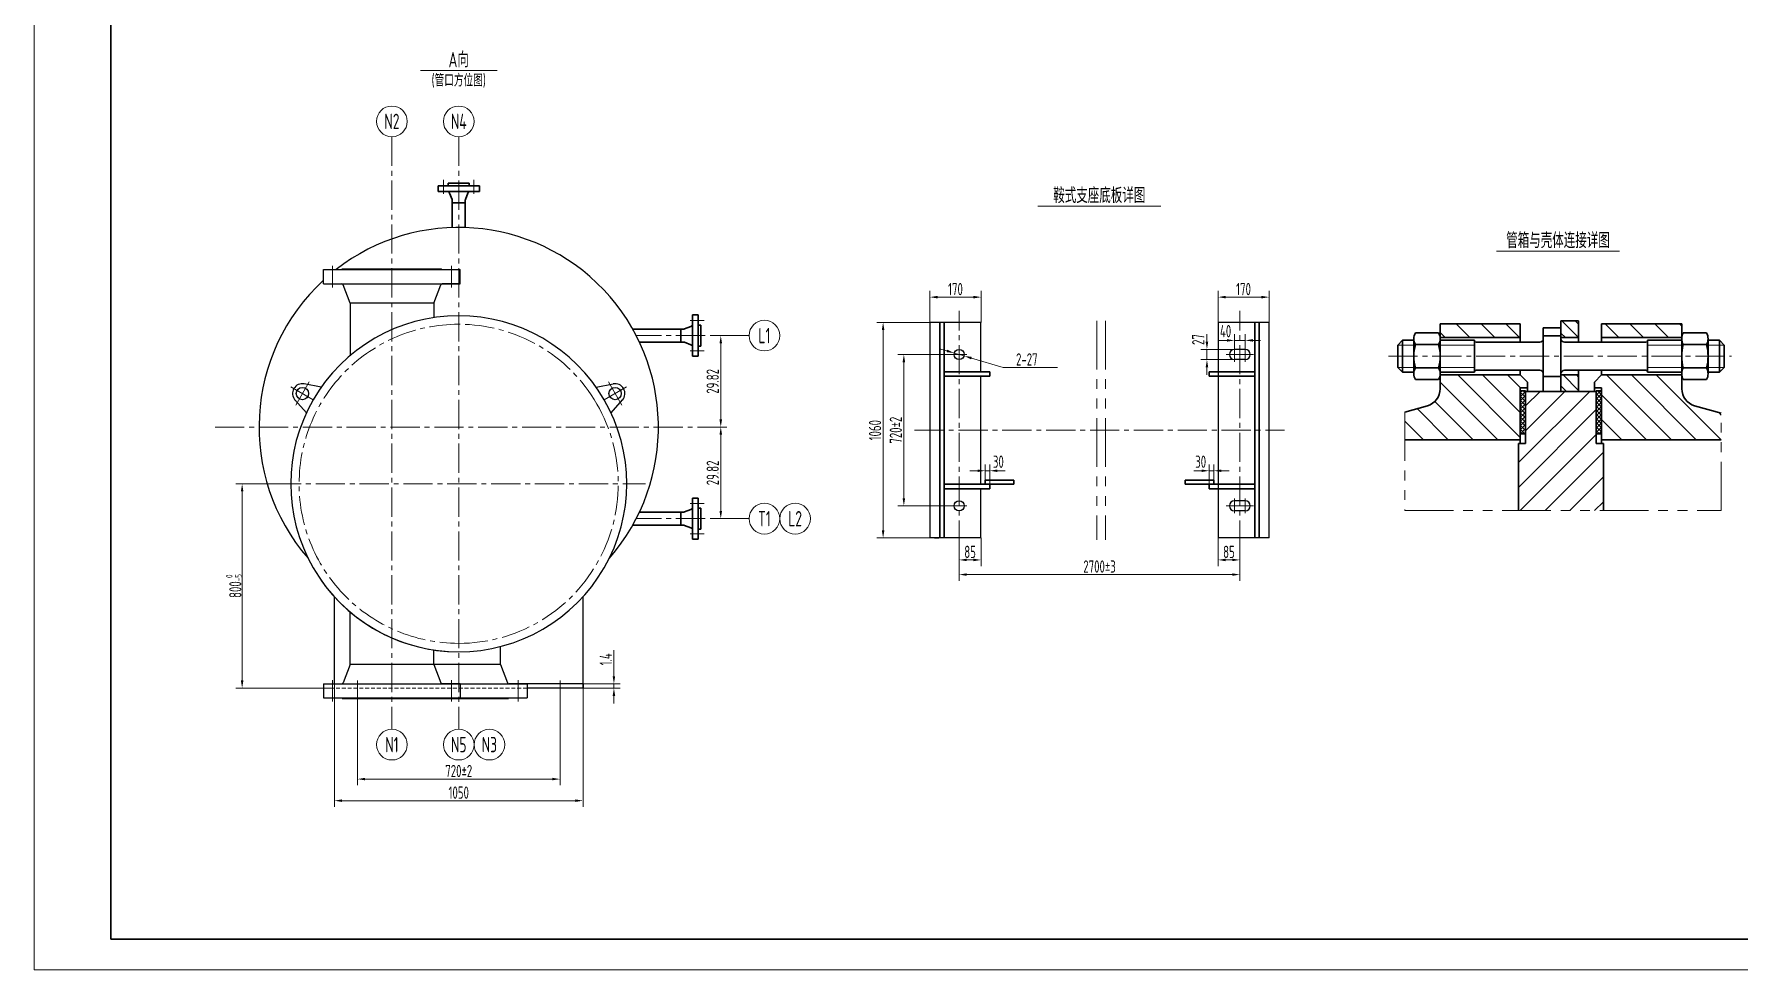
# Model space of a CAD drawing. Header units: millimetres. Extents: x 5765 to 6606, y -201 to 393.
# Drawn here: x 5765 to 6320, y -201 to 104 of the extents above; entities that cross this region are included whole.
import ezdxf
from ezdxf.enums import TextEntityAlignment as Align

# ---------------------------------------------------------------- set-up
doc = ezdxf.new("R2010")
doc.units = ezdxf.units.MM
for name, pattern in [('CENTER2', [28.575, 19.05, -3.175, 3.175, -3.175]), ('DASHED2', [9.525, 6.35, -3.175]), ('PHANTOM2', [31.75, 15.875, -3.175, 3.175, -3.175, 3.175, -3.175])]:
    doc.linetypes.add(name, pattern=pattern)
for name, color, linetype, lineweight in [('1粗实线', 7, 'Continuous', 35), ('2细实线', 3, 'Continuous', 13), ('3中心线', 1, 'CENTER2', 13), ('4虚线', 4, 'DASHED2', 13), ('5双点划线', 2, 'PHANTOM2', 13), ('6剖面线', 6, 'Continuous', 13), ('7文本', 2, 'Continuous', 13), ('8标注', 3, 'Continuous', 13), ('9图表', 4, 'Continuous', 13)]:
    doc.layers.add(name, color=color, linetype=linetype, lineweight=lineweight)
doc.styles.add('lanpec', font='bpec_e.shx', dxfattribs={"width": 0.75, "bigfont": 'hztxt.shx'})
doc.styles.add('lanpec-dim', font='bpec_e.shx', dxfattribs={"width": 0.75})
doc.dimstyles.new('lanpec', dxfattribs={"dimtxt": 4, "dimasz": 2.5, "dimexe": 2, "dimexo": 0, "dimtad": 1, "dimdsep": 46, "dimtxsty": 'lanpec-dim', "dimcen": 2.5, "dimclrd": 256, "dimclre": 256, "dimclrt": 256, "dimazin": 0, "dimtfac": 1, "dimtmove": 0, "dimatfit": 3, "dimfxl": 1, "dimlwd": -1, "dimlwe": -1, "dimarcsym": 0})
doc.dimstyles.new('lanpec$0', dxfattribs={"dimscale": 10, "dimtxt": 4, "dimasz": 2.5, "dimexe": 2, "dimexo": 0, "dimtad": 1, "dimdec": 1, "dimdsep": 46, "dimtxsty": 'lanpec-dim', "dimcen": 0.09, "dimclrd": 256, "dimclre": 256, "dimclrt": 256, "dimadec": 1, "dimazin": 0, "dimtfac": 0.707, "dimtdec": 1, "dimtmove": 0, "dimatfit": 3, "dimfxl": 1, "dimarcsym": 0})
doc.dimstyles.new('lanpec$3', dxfattribs={"dimtxt": 4, "dimasz": 2.5, "dimexe": 2, "dimexo": 0, "dimtad": 1, "dimtih": 1, "dimtoh": 1, "dimdsep": 46, "dimtxsty": 'lanpec-dim', "dimcen": 2.5, "dimclrd": 256, "dimclre": 256, "dimclrt": 256, "dimazin": 0, "dimtfac": 1, "dimtmove": 0, "dimatfit": 3, "dimfxl": 1, "dimlwd": -1, "dimlwe": -1, "dimarcsym": 0})
pattern_1 = [(135, (5538.121, 1427.6414), (-4.041115, -4.041115), [])]
pattern_2 = [(45, (5538.121, 1427.6414), (-0.6735192, 0.6735192), []), (135, (5538.121, 1427.6414), (-0.6735192, -0.6735192), [])]

# ---------------------------------------------------------------- blocks, each defined once
blk = doc.blocks.new('A1')
at = {"layer": '1粗实线'}
blk.add_lwpolyline([(-816, 10), (-10, 10), (-10, 584), (-816, 584)], close=True, dxfattribs=at)
at = {"layer": '9图表'}
blk.add_lwpolyline([(-841, 0), (0, 0), (0, 594), (-841, 594)], close=True, dxfattribs=at)
blk = doc.blocks.new('*D25')
at = {"layer": '8标注', "transparency": 16777216}
for p, q in [((6056.91, 10.43), (6056.91, 20.67)), ((6059.41, 18.67), (6071.05, 18.67)), ((6073.55, 10.43), (6073.55, 20.67))]:
    blk.add_line(p, q, dxfattribs=at)
for points in [[(6059.41, 19.09), (6059.41, 18.25), (6056.91, 18.67)], [(6071.05, 19.09), (6071.05, 18.25), (6073.55, 18.67)]]:
    blk.add_solid(points, dxfattribs=at)
at = {"layer": 'Defpoints', "color": 0, "transparency": 16777216}
for p in [(6073.55, 18.67), (6056.91, 10.43), (6073.55, 10.43)]:
    blk.add_point(p, dxfattribs=at)
at = {"layer": '8标注', "transparency": 16777216, "insert": (6065.23, 21.29), "char_height": 4, "attachment_point": 5, "style": 'lanpec-dim'}
blk.add_mtext('170', dxfattribs=at)
blk = doc.blocks.new('*D34')
at = {"layer": '8标注', "transparency": 16777216}
for p, q in [((6150.78, 10.43), (6150.78, 20.67)), ((6153.28, 18.67), (6164.91, 18.67)), ((6167.41, 10.43), (6167.41, 20.67))]:
    blk.add_line(p, q, dxfattribs=at)
for points in [[(6153.28, 19.09), (6153.28, 18.25), (6150.78, 18.67)], [(6164.91, 19.09), (6164.91, 18.25), (6167.41, 18.67)]]:
    blk.add_solid(points, dxfattribs=at)
at = {"layer": 'Defpoints', "color": 0, "transparency": 16777216}
for p in [(6167.41, 18.67), (6150.78, 10.43), (6167.41, 10.43)]:
    blk.add_point(p, dxfattribs=at)
at = {"layer": '8标注', "transparency": 16777216, "insert": (6159.09, 21.29), "char_height": 4, "attachment_point": 5, "style": 'lanpec-dim'}
blk.add_mtext('170', dxfattribs=at)
blk = doc.blocks.new('*D26')
at = {"layer": '8标注', "transparency": 16777216}
for p, q in [((6066.43, -63.62), (6066.43, -73.74)), ((6157.89, -63.62), (6157.89, -73.74)), ((6068.93, -71.74), (6155.39, -71.74))]:
    blk.add_line(p, q, dxfattribs=at)
for points in [[(6068.93, -71.32), (6068.93, -72.15), (6066.43, -71.74)], [(6155.39, -71.32), (6155.39, -72.15), (6157.89, -71.74)]]:
    blk.add_solid(points, dxfattribs=at)
at = {"layer": 'Defpoints', "color": 0, "transparency": 16777216}
for p in [(6066.43, -63.62), (6157.89, -63.62), (6157.89, -71.74)]:
    blk.add_point(p, dxfattribs=at)
at = {"layer": '8标注', "transparency": 16777216, "insert": (6112.16, -69.11), "char_height": 4, "width": 3.1429, "attachment_point": 5, "style": 'lanpec-dim'}
blk.add_mtext('2700%%P3', dxfattribs=at)
blk = doc.blocks.new('*D27')
at = {"layer": '8标注', "transparency": 16777216}
for p, q in [((6147.16, 4.14), (6147.16, 6.64)), ((6156.16, 1.64), (6145.16, 1.64)), ((6147.16, 1.64), (6147.16, -1.69)), ((6156.16, -1.69), (6145.16, -1.69)), ((6147.16, -4.19), (6147.16, -6.69))]:
    blk.add_line(p, q, dxfattribs=at)
for points in [[(6146.74, 4.14), (6147.58, 4.14), (6147.16, 1.64)], [(6146.74, -4.19), (6147.58, -4.19), (6147.16, -1.69)]]:
    blk.add_solid(points, dxfattribs=at)
at = {"layer": 'Defpoints', "color": 0, "transparency": 16777216}
for p in [(6156.16, 1.64), (6147.16, -1.69), (6156.16, -1.69)]:
    blk.add_point(p, dxfattribs=at)
at = {"layer": '8标注', "transparency": 16777216, "insert": (6144.33, 4.86), "char_height": 4, "attachment_point": 5, "rotation": 90, "style": 'lanpec-dim'}
blk.add_mtext('27', dxfattribs=at)
blk = doc.blocks.new('*D28')
at = {"layer": '8标注', "transparency": 16777216}
for p, q in [((6156.16, 1.64), (6156.16, 6.57)), ((6159.63, 1.64), (6159.63, 6.57)), ((6153.66, 4.57), (6151.16, 4.57)), ((6159.63, 4.57), (6156.16, 4.57)), ((6162.13, 4.57), (6164.63, 4.57))]:
    blk.add_line(p, q, dxfattribs=at)
for points in [[(6153.66, 4.99), (6153.66, 4.16), (6156.16, 4.57)], [(6162.13, 4.99), (6162.13, 4.16), (6159.63, 4.57)]]:
    blk.add_solid(points, dxfattribs=at)
at = {"layer": 'Defpoints', "color": 0, "transparency": 16777216}
for p in [(6156.16, 4.57), (6156.16, 1.64), (6159.63, 1.64)]:
    blk.add_point(p, dxfattribs=at)
at = {"layer": '8标注', "transparency": 16777216, "insert": (6153.24, 7.58), "char_height": 4, "attachment_point": 5, "style": 'lanpec-dim'}
blk.add_mtext('40', dxfattribs=at)
blk = doc.blocks.new('*D29')
at = {"layer": '8标注', "transparency": 16777216}
for p, q in [((6063.94, -0.03), (6046.41, -0.03)), ((6048.41, -2.53), (6048.41, -46.85)), ((6063.94, -49.35), (6046.41, -49.35))]:
    blk.add_line(p, q, dxfattribs=at)
for points in [[(6047.99, -2.53), (6048.83, -2.53), (6048.41, -0.03)], [(6047.99, -46.85), (6048.83, -46.85), (6048.41, -49.35)]]:
    blk.add_solid(points, dxfattribs=at)
at = {"layer": 'Defpoints', "color": 0, "transparency": 16777216}
for p in [(6063.94, -0.03), (6048.41, -49.35), (6063.94, -49.35)]:
    blk.add_point(p, dxfattribs=at)
at = {"layer": '8标注', "transparency": 16777216, "insert": (6045.79, -24.69), "char_height": 4, "width": 3.1429, "attachment_point": 5, "rotation": 90, "style": 'lanpec-dim'}
blk.add_mtext('720±2', dxfattribs=at)
blk = doc.blocks.new('*D30')
at = {"layer": '8标注', "transparency": 16777216}
for p, q in [((6056.91, 10.43), (6039.65, 10.43)), ((6041.65, -57.3), (6041.65, 7.93)), ((6056.91, -59.8), (6039.65, -59.8))]:
    blk.add_line(p, q, dxfattribs=at)
for points in [[(6041.24, 7.93), (6042.07, 7.93), (6041.65, 10.43)], [(6041.24, -57.3), (6042.07, -57.3), (6041.65, -59.8)]]:
    blk.add_solid(points, dxfattribs=at)
at = {"layer": 'Defpoints', "color": 0, "transparency": 16777216}
for p in [(6041.65, 10.43), (6056.91, 10.43), (6056.91, -59.8)]:
    blk.add_point(p, dxfattribs=at)
at = {"layer": '8标注', "transparency": 16777216, "insert": (6039.03, -24.69), "char_height": 4, "attachment_point": 5, "rotation": 90, "style": 'lanpec-dim'}
blk.add_mtext('1060', dxfattribs=at)
blk = doc.blocks.new('*D31')
at = {"layer": '8标注', "transparency": 16777216}
for p, q in [((6066.43, -59.8), (6066.43, -68.96)), ((6073.55, -59.8), (6073.55, -68.96)), ((6068.93, -66.96), (6071.05, -66.96))]:
    blk.add_line(p, q, dxfattribs=at)
for points in [[(6068.93, -66.55), (6068.93, -67.38), (6066.43, -66.96)], [(6071.05, -66.55), (6071.05, -67.38), (6073.55, -66.96)]]:
    blk.add_solid(points, dxfattribs=at)
at = {"layer": 'Defpoints', "color": 0, "transparency": 16777216}
for p in [(6066.43, -59.8), (6073.55, -59.8), (6073.55, -66.96)]:
    blk.add_point(p, dxfattribs=at)
at = {"layer": '8标注', "transparency": 16777216, "insert": (6069.99, -64.34), "char_height": 4, "attachment_point": 5, "style": 'lanpec-dim'}
blk.add_mtext('85', dxfattribs=at)
blk = doc.blocks.new('*D32')
at = {"layer": '8标注', "transparency": 16777216}
for p, q in [((6150.78, -59.8), (6150.78, -68.96)), ((6157.89, -59.8), (6157.89, -68.96)), ((6155.39, -66.96), (6153.28, -66.96))]:
    blk.add_line(p, q, dxfattribs=at)
for points in [[(6153.28, -66.55), (6153.28, -67.38), (6150.78, -66.96)], [(6155.39, -66.55), (6155.39, -67.38), (6157.89, -66.96)]]:
    blk.add_solid(points, dxfattribs=at)
at = {"layer": 'Defpoints', "color": 0, "transparency": 16777216}
for p in [(6150.78, -59.8), (6157.89, -59.8), (6150.78, -66.96)]:
    blk.add_point(p, dxfattribs=at)
at = {"layer": '8标注', "transparency": 16777216, "insert": (6154.33, -64.34), "char_height": 4, "attachment_point": 5, "style": 'lanpec-dim'}
blk.add_mtext('85', dxfattribs=at)
blk = doc.blocks.new('*D35')
at = {"layer": '8标注', "transparency": 16777216}
for p, q in [((6062.44, 1.15), (6060.04, 1.86)), ((6064.83, 0.44), (6068.03, -0.5)), ((6080.78, -4.25), (6070.42, -1.2)), ((6092.92, -4.25), (6080.78, -4.25))]:
    blk.add_line(p, q, dxfattribs=at)
for points in [[(6062.55, 1.55), (6062.32, 0.75), (6064.83, 0.44)], [(6070.54, -0.8), (6070.31, -1.6), (6068.03, -0.5)]]:
    blk.add_solid(points, dxfattribs=at)
at = {"layer": 'Defpoints', "color": 0, "transparency": 16777216}
for p in [(6064.83, 0.44), (6068.03, -0.5)]:
    blk.add_point(p, dxfattribs=at)
at = {"layer": '8标注', "transparency": 16777216, "insert": (6088.48, -1.63), "char_height": 4, "attachment_point": 5, "style": 'lanpec-dim'}
blk.add_mtext('2-27', dxfattribs=at)
blk = doc.blocks.new('*D36')
at = {"layer": '8标注', "transparency": 16777216}
for p, q in [((6072.42, -37.91), (6069.92, -37.91)), ((6074.92, -41), (6074.92, -35.91)), ((6074.92, -37.91), (6076.41, -37.91)), ((6076.41, -42.27), (6076.41, -35.91)), ((6078.91, -37.91), (6081.41, -37.91))]:
    blk.add_line(p, q, dxfattribs=at)
for points in [[(6072.42, -37.49), (6072.42, -38.32), (6074.92, -37.91)], [(6078.91, -37.49), (6078.91, -38.32), (6076.41, -37.91)]]:
    blk.add_solid(points, dxfattribs=at)
at = {"layer": 'Defpoints', "color": 0, "transparency": 16777216}
for p in [(6076.41, -37.91), (6074.92, -41), (6076.41, -42.27)]:
    blk.add_point(p, dxfattribs=at)
at = {"layer": '8标注', "transparency": 16777216, "insert": (6079.2, -34.96), "char_height": 4, "attachment_point": 5, "style": 'lanpec-dim'}
blk.add_mtext('30', dxfattribs=at)
blk = doc.blocks.new('*D33')
at = {"layer": '8标注', "transparency": 16777216}
for p, q in [((6145.41, -37.91), (6142.91, -37.91)), ((6147.91, -42.27), (6147.91, -35.91)), ((6149.4, -37.91), (6147.91, -37.91)), ((6149.4, -41), (6149.4, -35.91)), ((6151.9, -37.91), (6154.4, -37.91))]:
    blk.add_line(p, q, dxfattribs=at)
for points in [[(6145.41, -37.49), (6145.41, -38.32), (6147.91, -37.91)], [(6151.9, -37.49), (6151.9, -38.32), (6149.4, -37.91)]]:
    blk.add_solid(points, dxfattribs=at)
at = {"layer": 'Defpoints', "color": 0, "transparency": 16777216}
for p in [(6147.91, -37.91), (6147.91, -42.27), (6149.4, -41)]:
    blk.add_point(p, dxfattribs=at)
at = {"layer": '8标注', "transparency": 16777216, "insert": (6145.12, -34.96), "char_height": 4, "attachment_point": 5, "style": 'lanpec-dim'}
blk.add_mtext('30', dxfattribs=at)
blk = doc.blocks.new('*U38')
at = {"layer": '2细实线'}
blk.add_line((-20, 0), (20, 0), dxfattribs=at)
at = {"layer": '7文本', "style": 'lanpec', "width": 0.75}
for tag, height, p in [('节点图名称', 5, (0, 3.5)), ('比例', 4, (0, -3.25))]:
    blk.add_attdef(tag, text='', height=height, dxfattribs=at).set_placement(p, align=Align.MIDDLE_CENTER)
blk = doc.blocks.new('*D67')
at = {"layer": '8标注', "transparency": 16777216}
for p, q in [((5870.38, -110.96), (5870.38, -140.38)), ((5936.38, -110.89), (5936.38, -140.38)), ((5872.88, -138.38), (5933.88, -138.38))]:
    blk.add_line(p, q, dxfattribs=at)
for points in [[(5872.88, -137.96), (5872.88, -138.79), (5870.38, -138.38)], [(5933.88, -137.96), (5933.88, -138.79), (5936.38, -138.38)]]:
    blk.add_solid(points, dxfattribs=at)
at = {"layer": 'Defpoints', "color": 0, "transparency": 16777216}
for p in [(5870.38, -110.96), (5936.38, -110.89), (5936.38, -138.38)]:
    blk.add_point(p, dxfattribs=at)
at = {"layer": '8标注', "transparency": 16777216, "insert": (5903.38, -135.75), "char_height": 4, "attachment_point": 5, "style": 'lanpec-dim'}
blk.add_mtext('720±2', dxfattribs=at)
blk = doc.blocks.new('*D68')
at = {"layer": '8标注', "transparency": 16777216}
for p, q in [((5862.88, -108.75), (5862.88, -147.41)), ((5943.88, -108.75), (5943.88, -147.41)), ((5865.38, -145.41), (5941.38, -145.41))]:
    blk.add_line(p, q, dxfattribs=at)
for points in [[(5865.38, -144.99), (5865.38, -145.83), (5862.88, -145.41)], [(5941.38, -144.99), (5941.38, -145.83), (5943.88, -145.41)]]:
    blk.add_solid(points, dxfattribs=at)
at = {"layer": 'Defpoints', "color": 0, "transparency": 16777216}
for p in [(5862.88, -108.75), (5943.88, -108.75), (5943.88, -145.41)]:
    blk.add_point(p, dxfattribs=at)
at = {"layer": '8标注', "transparency": 16777216, "insert": (5903.38, -142.79), "char_height": 4, "attachment_point": 5, "style": 'lanpec-dim'}
blk.add_mtext('1050', dxfattribs=at)
blk = doc.blocks.new('*D69')
at = {"layer": '8标注', "transparency": 16777216}
for p, q in [((5843.28, -42.15), (5830.81, -42.15)), ((5832.81, -44.65), (5832.81, -106.25)), ((5862.88, -108.75), (5830.81, -108.75))]:
    blk.add_line(p, q, dxfattribs=at)
for points in [[(5832.39, -44.65), (5833.23, -44.65), (5832.81, -42.15)], [(5832.39, -106.25), (5833.23, -106.25), (5832.81, -108.75)]]:
    blk.add_solid(points, dxfattribs=at)
at = {"layer": 'Defpoints', "color": 0, "transparency": 16777216}
for p in [(5843.28, -42.15), (5832.81, -108.75), (5862.88, -108.75)]:
    blk.add_point(p, dxfattribs=at)
at = {"layer": '8标注', "transparency": 16777216, "insert": (5830.08, -75.45), "char_height": 4, "attachment_point": 5, "rotation": 90, "style": 'lanpec-dim'}
blk.add_mtext('800{\\H0.525x;\\S 0^ -5;}', dxfattribs=at)
blk = doc.blocks.new('管口号')
at = {"layer": '2细实线'}
blk.add_circle((0, 5), 5, dxfattribs=at)
at = {"layer": '7文本', "style": 'lanpec', "width": 0.75}
blk.add_attdef('N', text='', height=5, dxfattribs=at).set_placement((0, 5), align=Align.MIDDLE_CENTER)
blk = doc.blocks.new('*U65')
at = {"layer": '2细实线'}
blk.add_line((-12.5, 0), (12.5, 0), dxfattribs=at)
at = {"layer": '7文本', "style": 'lanpec', "width": 0.75}
for tag, height, p in [('节点图名称', 5, (0, 3.5)), ('比例', 4, (0, -3.25))]:
    blk.add_attdef(tag, text='', height=height, dxfattribs=at).set_placement(p, align=Align.MIDDLE_CENTER)
blk = doc.blocks.new('*D70')
at = {"layer": '8标注', "transparency": 16777216}
for p, q in [((5953.94, -104.85), (5953.94, -96.33)), ((5943.88, -107.35), (5955.94, -107.35)), ((5943.88, -108.75), (5955.94, -108.75)), ((5953.94, -108.75), (5953.94, -107.35)), ((5953.94, -111.25), (5953.94, -113.75))]:
    blk.add_line(p, q, dxfattribs=at)
for points in [[(5953.52, -104.85), (5954.36, -104.85), (5953.94, -107.35)], [(5953.52, -111.25), (5954.36, -111.25), (5953.94, -108.75)]]:
    blk.add_solid(points, dxfattribs=at)
at = {"layer": 'Defpoints', "color": 0, "transparency": 16777216}
for p in [(5943.88, -107.35), (5943.88, -108.75), (5953.94, -107.35)]:
    blk.add_point(p, dxfattribs=at)
at = {"layer": '8标注', "transparency": 16777216, "insert": (5951.31, -99.34), "char_height": 4, "attachment_point": 5, "rotation": 90, "style": 'lanpec-dim'}
blk.add_mtext('1.4', dxfattribs=at)
blk = doc.blocks.new('*D71')
at = {"layer": '8标注', "transparency": 16777216}
for p, q in [((5986.76, 6.13), (5990.76, 6.13)), ((5988.76, 3.63), (5988.76, -21.19)), ((5982.76, -23.69), (5990.76, -23.69))]:
    blk.add_line(p, q, dxfattribs=at)
for points in [[(5988.34, 3.63), (5989.18, 3.63), (5988.76, 6.13)], [(5988.34, -21.19), (5989.18, -21.19), (5988.76, -23.69)]]:
    blk.add_solid(points, dxfattribs=at)
at = {"layer": 'Defpoints', "color": 0, "transparency": 16777216}
for p in [(5986.76, 6.13), (5982.76, -23.69), (5988.76, -23.69)]:
    blk.add_point(p, dxfattribs=at)
at = {"layer": '8标注', "transparency": 16777216, "insert": (5986.13, -8.78), "char_height": 4, "attachment_point": 5, "rotation": 90, "style": 'lanpec-dim'}
blk.add_mtext('29.82', dxfattribs=at)
blk = doc.blocks.new('*D66')
at = {"layer": '8标注', "transparency": 16777216}
for p, q in [((5982.76, -23.69), (5990.76, -23.69)), ((5988.76, -51.01), (5988.76, -26.19)), ((5985.84, -53.51), (5990.76, -53.51))]:
    blk.add_line(p, q, dxfattribs=at)
for points in [[(5988.34, -26.19), (5989.18, -26.19), (5988.76, -23.69)], [(5988.34, -51.01), (5989.18, -51.01), (5988.76, -53.51)]]:
    blk.add_solid(points, dxfattribs=at)
at = {"layer": 'Defpoints', "color": 0, "transparency": 16777216}
for p in [(5982.76, -23.69), (5988.76, -23.69), (5985.84, -53.51)]:
    blk.add_point(p, dxfattribs=at)
at = {"layer": '8标注', "transparency": 16777216, "insert": (5986.13, -38.6), "char_height": 4, "attachment_point": 5, "rotation": 90, "style": 'lanpec-dim'}
blk.add_mtext('29.82', dxfattribs=at)

msp = doc.modelspace()

# ---------------------------------------------------------------- hatches: boundary and pattern name
at = {"layer": '6剖面线', "ltscale": 0.5}
h = msp.add_hatch(dxfattribs=at)
h.set_pattern_fill('ANSI31', color=256, scale=1.8, angle=90, style=0)
h.set_pattern_definition(pattern_1)
h.paths.add_polyline_path([(6249.262, 5.521), (6249.262, 9.976), (6223.15, 9.976), (6223.15, 5.521)])
edge = h.paths.add_edge_path()
edge.add_line((6249.262, -10.914), (6251.566, -10.914))
edge.add_line((6251.566, -10.914), (6251.566, -8.994))
edge.add_line((6251.566, -8.994), (6249.262, -6.69))
edge.add_line((6249.262, -6.69), (6223.15, -6.69))
edge.add_line((6223.15, -6.69), (6223.15, -11.177))
edge.add_arc((6217.39, -11.177), 5.76, 285.9454, 360, ccw=False)
edge.add_line((6218.973, -16.716), (6211.623, -18.815))
edge.add_line((6211.623, -18.815), (6211.623, -27.81))
edge.add_line((6211.623, -27.81), (6249.262, -27.81))
edge.add_line((6249.262, -27.81), (6249.262, -10.914))
h = msp.add_hatch(dxfattribs=at)
h.set_pattern_fill('ANSI31', color=256, scale=0.96, angle=90, style=0)
h.set_pattern_definition([(135, (-8276.9207, -2596.5648), (-2.1552615, -2.1552615), [])])
h.paths.add_polyline_path([(6268.27, 10.936), (6262.51, 10.936), (6262.51, 5.521), (6268.27, 5.521)])
h.paths.add_polyline_path([(6268.27, -6.69), (6262.51, -6.69), (6262.51, -12.066), (6268.27, -12.066)])
h = msp.add_hatch(dxfattribs=at)
h.set_pattern_fill('ANSI31', color=256, scale=1.8, angle=90, style=0)
h.set_pattern_definition(pattern_1)
h.paths.add_polyline_path([(6306.048, -16.716, -0.3348603), (6301.87, -11.177), (6301.87, -6.69), (6275.758, -6.69), (6273.454, -8.994), (6273.454, -10.914), (6275.758, -10.914), (6275.758, -27.81), (6314.715, -27.81), (6314.715, -19.192)])
h.paths.add_polyline_path([(6275.758, 9.976), (6275.758, 5.521), (6301.87, 5.521), (6301.87, 9.976)])
at = {"layer": '6剖面线'}
h = msp.add_hatch(dxfattribs=at)
h.set_pattern_fill('ANSI31', color=256, scale=1.8, angle=180, style=0)
h.set_pattern_definition([(225, (6250.2164, -33.713), (4.0411, -4.0411), [])])
h.paths.add_polyline_path([(6250.99, -12.066), (6250.99, -28.986), (6249.838, -28.986), (6250.99, -50.85), (6276.334, -50.85), (6276.334, -28.986), (6274.03, -28.986), (6274.03, -12.066)])
h.paths.add_polyline_path([(6249.838, -28.986), (6248.686, -28.986), (6248.686, -50.85), (6250.99, -50.85)])
at = {"layer": '6剖面线', "ltscale": 0.5}
h = msp.add_hatch(dxfattribs=at)
h.set_pattern_fill('ANSI37', color=256, scale=0.3, style=0)
h.set_pattern_definition(pattern_2)
h.paths.add_polyline_path([(6249.262, -25.89), (6250.99, -25.89), (6250.99, -11.81), (6249.262, -11.81)])
h = msp.add_hatch(dxfattribs=at)
h.set_pattern_fill('ANSI37', color=256, scale=0.3, style=0)
h.set_pattern_definition(pattern_2)
h.paths.add_polyline_path([(6275.758, -11.81), (6274.03, -11.81), (6274.03, -25.89), (6275.758, -25.89)])

# ---------------------------------------------------------------- linework, layer by layer
for p, q in [((5865.42, 27.846), (5897.8, 27.846)), ((5865.42, 27.646), (5865.42, 27.846)), ((5887.19, 27.646), (5887.19, 27.846)), ((5897.8, 27.646), (5897.8, 27.846)), ((5859.36, 27.646), (5903.86, 27.646)), ((5859.36, 23.036), (5859.36, 27.646)), ((5859.36, 23.036), (5903.86, 23.036)), ((5859.36, 23.036), (5865.215, 23.036)), ((5867.96, 16.746), (5865.682, 22.714)), ((5881.13, 23.036), (5886.985, 23.036)), ((5895.26, 16.746), (5897.537, 22.714)), ((5903.86, 23.036), (5898.004, 23.036)), ((5903.86, 23.036), (5903.86, 27.646)), ((5895.26, 16.746), (5867.96, 16.746)), ((5867.96, 16.746), (5867.96, -0.405)), ((5895.26, 16.746), (5895.26, 11.99)), ((6073.546, 10.43), (6056.914, 10.43)), ((6056.914, 10.43), (6056.914, -59.804)), ((6073.546, -5.618), (6073.546, 10.43)), ((6167.407, 10.43), (6150.775, 10.43)), ((6150.775, 10.43), (6150.775, -59.804)), ((6167.407, -59.804), (6167.407, 10.43)), ((6159.626, 1.637), (6156.157, 1.637)), ((6159.626, -1.69), (6156.157, -1.69)), ((5858.572, -10.692), (5853.058, -9.603)), ((5948.187, -10.692), (5953.702, -9.603)), ((6073.546, -42.271), (6073.546, -7.103)), ((5853.729, -19.08), (5850.029, -14.849)), ((5953.03, -19.08), (5956.73, -14.849)), ((6073.546, -59.804), (6073.546, -43.755)), ((6159.626, -47.684), (6156.157, -47.684)), ((6159.626, -51.01), (6156.157, -51.01)), ((6073.546, -59.804), (6056.914, -59.804)), ((6058.354, -59.804), (6059.794, -59.804)), ((6167.407, -59.804), (6150.775, -59.804)), ((5862.88, -107.344), (5862.88, -78.996)), ((5943.88, -108.754), (5943.88, -78.996)), ((5867.96, -101.054), (5867.96, -83.903)), ((5895.26, -101.054), (5895.26, -96.299)), ((5917.03, -101.054), (5917.03, -95.175)), ((5862.88, -107.344), (5862.88, -103.503)), ((5867.96, -101.054), (5865.682, -107.022)), ((5895.26, -101.054), (5867.96, -101.054)), ((5917.03, -101.054), (5889.73, -101.054)), ((5895.26, -101.054), (5897.537, -107.022)), ((5917.03, -101.054), (5919.307, -107.022)), ((5859.36, -107.344), (5903.86, -107.344)), ((5859.36, -107.344), (5859.36, -111.954)), ((5859.36, -107.344), (5865.215, -107.344)), ((5862.88, -107.354), (5881.13, -107.354)), ((5881.13, -107.344), (5925.63, -107.344)), ((5881.13, -107.344), (5886.985, -107.344)), ((5903.86, -107.344), (5898.004, -107.344)), ((5903.86, -107.344), (5903.86, -111.954)), ((5925.63, -107.344), (5919.774, -107.344)), ((5925.63, -107.344), (5925.63, -111.954)), ((5943.88, -107.354), (5925.63, -107.354)), ((5943.88, -108.754), (5925.63, -108.754)), ((5943.88, -108.754), (5925.63, -108.754)), ((5943.88, -107.354), (5943.88, -108.754)), ((5859.36, -111.954), (5903.86, -111.954)), ((5865.42, -111.954), (5865.42, -112.154)), ((5865.42, -112.154), (5897.8, -112.154)), ((5881.13, -111.954), (5925.63, -111.954)), ((5887.19, -111.954), (5887.19, -112.154)), ((5887.19, -112.154), (5919.57, -112.154)), ((5897.8, -111.954), (5897.8, -112.154)), ((5919.57, -111.954), (5919.57, -112.154))]:
    msp.add_line(p, q)
at = {"ltscale": 2}
for centre in [(6066.43, -0.027), (6066.43, -49.347)]:
    msp.add_circle(centre, 1.663, dxfattribs=at)
for centre in [(5852.438, -12.743), (5954.322, -12.743)]:
    msp.add_circle(centre, 2)
for centre, radius, start, end in [((5903.38, -23.689), 65.061, 318.9992, 127.90529), ((5903.38, -23.689), 65.061, 132.5781, 221.0008), ((5865.215, 22.536), 0.5, 20.88476, 90), ((5898.004, 22.536), 0.5, 90, 159.11524), ((5903.38, -42.154), 54.75, 90, 150), ((5903.38, -42.154), 54.75, 30, 90), ((6156.157, -0.027), 1.663, 90, 270), ((6159.626, -0.027), 1.663, 270, 90), ((5852.438, -12.743), 3.2, 78.82881, 221.17119), ((5954.322, -12.743), 3.2, 318.82881, 101.17119), ((5903.38, -42.154), 54.75, 150, 270), ((5903.38, -42.154), 54.75, 270, 30), ((6156.157, -49.347), 1.663, 90, 270), ((6159.626, -49.347), 1.663, 270, 90), ((5903.38, -42.154), 54.75, 215.07463, 270), ((5865.215, -106.844), 0.5, 270, 339.11524), ((5898.004, -106.844), 0.5, 200.88476, 270), ((5919.774, -106.844), 0.5, 200.88476, 270)]:
    msp.add_arc(centre, radius, start, end)
at = {"layer": '1粗实线', "ltscale": 0.5}
for p, q in [((5906.812, 55.858), (5899.948, 55.858)), ((5899.948, 55.858), (5899.948, 54.918)), ((5906.812, 55.858), (5906.812, 54.918)), ((5910.1, 54.918), (5896.66, 54.918)), ((5896.66, 54.918), (5896.66, 53.126)), ((5896.66, 53.126), (5910.1, 53.126)), ((5900.411, 52.603), (5901.194, 50.485)), ((5901.244, 50.207), (5901.244, 49.358)), ((5905.516, 50.207), (5905.516, 49.358)), ((5906.348, 52.603), (5905.565, 50.485)), ((5910.1, 54.918), (5910.1, 53.126)), ((5901.244, 49.358), (5905.516, 49.358)), ((5901.244, 49.358), (5901.244, 41.337)), ((5905.516, 49.358), (5905.516, 41.337)), ((5981.348, 12.852), (5979.556, 12.852)), ((5979.556, 12.852), (5979.556, -0.588)), ((5981.348, -0.588), (5981.348, 12.852)), ((5975.788, 8.268), (5960.051, 8.268)), ((5975.788, 8.268), (5975.788, 3.996)), ((5976.637, 8.268), (5975.788, 8.268)), ((5979.033, 9.101), (5976.914, 8.318)), ((5982.288, 9.564), (5981.348, 9.564)), ((5982.288, 2.7), (5982.288, 9.564)), ((5975.788, 3.996), (5962.256, 3.996)), ((5976.637, 3.996), (5975.788, 3.996)), ((5979.033, 3.164), (5976.914, 3.947)), ((5982.288, 2.7), (5981.348, 2.7)), ((5981.348, -0.588), (5979.556, -0.588)), ((5979.556, -60.235), (5979.556, -46.795)), ((5981.348, -46.795), (5979.556, -46.795)), ((5981.348, -46.795), (5981.348, -60.235)), ((5975.788, -51.379), (5962.256, -51.379)), ((5976.637, -51.379), (5975.788, -51.379)), ((5975.788, -55.651), (5975.788, -51.379)), ((5979.033, -50.546), (5976.914, -51.329)), ((5982.288, -50.083), (5981.348, -50.083)), ((5982.288, -50.083), (5982.288, -56.947)), ((5975.788, -55.651), (5960.051, -55.651)), ((5976.637, -55.651), (5975.788, -55.651)), ((5979.033, -56.483), (5976.914, -55.7)), ((5981.348, -60.235), (5979.556, -60.235)), ((5982.288, -56.947), (5981.348, -56.947))]:
    msp.add_line(p, q, dxfattribs=at)
at = {"layer": '1粗实线'}
for p, q in [((6060.14, 10.43), (6060.14, -59.804)), ((6061.502, 10.43), (6061.502, -59.804)), ((6162.819, 10.43), (6162.819, -59.804)), ((6164.181, 10.43), (6164.181, -59.804)), ((6222.617, 7.019), (6215.12, 7.019)), ((6223.15, 9.976), (6249.262, 9.976)), ((6223.15, 9.976), (6223.15, -11.177)), ((6249.262, 9.976), (6249.262, 3.985)), ((6256.75, 8.632), (6262.51, 8.632)), ((6256.75, 8.632), (6256.75, -12.066)), ((6256.75, 6.031), (6262.51, 6.031)), ((6268.27, 10.936), (6262.51, 10.936)), ((6262.51, 10.936), (6262.51, -12.066)), ((6268.27, 3.985), (6268.27, 10.936)), ((6301.87, 9.976), (6275.758, 9.976)), ((6275.758, 9.976), (6275.758, 3.985)), ((6301.87, 9.976), (6301.87, -11.177)), ((6309.962, 7.019), (6302.342, 7.019)), ((6210.862, 4.6), (6209.326, 3.064)), ((6209.326, 3.064), (6209.326, -4.232)), ((6214.587, 4.6), (6210.862, 4.6)), ((6210.862, 4.6), (6210.862, -5.768)), ((6214.587, -6.287), (6214.587, 5.118)), ((6222.617, 3.217), (6215.12, 3.217)), ((6223.15, 5.521), (6249.262, 5.521)), ((6223.15, -6.287), (6223.15, 5.118)), ((6234.286, 4.6), (6223.15, 4.6)), ((6234.286, 4.6), (6234.286, -5.768)), ((6234.286, 4.6), (6234.286, 4.561)), ((6234.862, 3.985), (6255.598, 3.985)), ((6262.51, 5.521), (6268.27, 5.521)), ((6262.51, 5.137), (6262.51, 5.176)), ((6263.662, 3.985), (6290.158, 3.985)), ((6301.87, 5.521), (6275.758, 5.521)), ((6290.734, 4.6), (6301.87, 4.6)), ((6290.734, 4.6), (6290.734, -5.768)), ((6290.734, 4.6), (6290.734, 4.561)), ((6301.87, -6.287), (6301.87, 5.118)), ((6309.962, 3.217), (6302.342, 3.217)), ((6310.434, -6.287), (6310.434, 5.118)), ((6310.434, 4.6), (6314.158, 4.6)), ((6314.158, 4.6), (6315.694, 3.064)), ((6314.158, 4.6), (6314.158, -5.768)), ((6315.694, 3.064), (6315.694, -4.232)), ((6210.862, -5.768), (6209.326, -4.232)), ((6222.617, -4.386), (6215.12, -4.386)), ((6234.862, -5.154), (6255.598, -5.154)), ((6249.262, -5.154), (6249.262, -6.69)), ((6263.662, -5.154), (6290.158, -5.154)), ((6268.27, -12.066), (6268.27, -5.154)), ((6275.758, -5.154), (6275.758, -6.69)), ((6309.962, -4.386), (6302.342, -4.386)), ((6314.158, -5.768), (6315.694, -4.232)), ((6061.502, -5.618), (6076.412, -5.618)), ((6061.502, -7.103), (6076.412, -7.103)), ((6076.412, -5.618), (6076.412, -7.103)), ((6162.819, -5.618), (6147.91, -5.618)), ((6147.91, -5.618), (6147.91, -7.103)), ((6162.819, -7.103), (6147.91, -7.103)), ((6214.587, -5.768), (6210.862, -5.768)), ((6222.617, -8.188), (6215.12, -8.188)), ((6234.286, -5.768), (6223.15, -5.768)), ((6249.262, -6.69), (6223.15, -6.69)), ((6249.262, -6.69), (6251.566, -8.994)), ((6249.262, -10.914), (6251.566, -10.914)), ((6249.262, -10.914), (6249.262, -28.986)), ((6251.566, -8.994), (6251.566, -12.066)), ((6256.75, -7.2), (6262.51, -7.2)), ((6262.51, -6.69), (6268.27, -6.69)), ((6275.758, -6.69), (6273.454, -8.994)), ((6273.454, -8.994), (6273.454, -12.066)), ((6275.758, -10.914), (6273.454, -10.914)), ((6275.758, -6.69), (6301.87, -6.69)), ((6275.758, -10.914), (6275.758, -28.986)), ((6290.734, -5.768), (6301.87, -5.768)), ((6309.962, -8.188), (6302.342, -8.188)), ((6310.434, -5.768), (6314.158, -5.768)), ((6249.262, -11.81), (6250.99, -11.81)), ((6250.99, -11.81), (6250.99, -28.986)), ((6250.99, -11.874), (6250.99, -25.89)), ((6250.99, -12.066), (6274.03, -12.066)), ((6275.758, -11.81), (6274.03, -11.81)), ((6274.03, -11.81), (6274.03, -25.89)), ((6274.03, -11.874), (6274.03, -28.986)), ((6211.623, -18.815), (6218.973, -16.716)), ((6314.715, -19.192), (6306.048, -16.716)), ((6250.99, -25.89), (6249.262, -25.89)), ((6274.03, -25.89), (6275.758, -25.89)), ((6211.623, -27.81), (6249.262, -27.81)), ((6250.99, -28.986), (6248.686, -28.986)), ((6248.686, -28.986), (6248.686, -50.85)), ((6274.03, -28.986), (6276.334, -28.986)), ((6275.758, -27.81), (6314.715, -27.81)), ((6276.334, -28.986), (6276.334, -50.85)), ((6061.502, -42.271), (6076.412, -42.271)), ((6061.502, -43.755), (6076.412, -43.755)), ((6074.242, -42.271), (6084.253, -42.271)), ((6074.919, -42.271), (6074.919, -41.002)), ((6074.919, -41.002), (6084.253, -41.002)), ((6076.412, -43.755), (6076.412, -42.271)), ((6084.253, -41.002), (6084.253, -42.271)), ((6149.402, -41.002), (6140.068, -41.002)), ((6140.068, -41.002), (6140.068, -42.271)), ((6150.079, -42.271), (6140.068, -42.271)), ((6162.819, -42.271), (6147.91, -42.271)), ((6147.91, -43.755), (6147.91, -42.271)), ((6162.819, -43.755), (6147.91, -43.755)), ((6149.402, -41.002), (6149.402, -42.271))]:
    msp.add_line(p, q, dxfattribs=at)
at = {"layer": '1粗实线', "ltscale": 0.5}
for centre, start, end in [((5899.661, 52.326), 20.28013, 90), ((5900.444, 50.207), 0, 20.28013), ((5906.316, 50.207), 159.71987, 180), ((5907.099, 52.326), 90, 159.71987), ((5976.637, 9.068), 270, 290.28013), ((5978.756, 9.851), 290.28013, 0), ((5976.637, 3.196), 69.71987, 90), ((5978.756, 2.414), 0, 69.71987), ((5978.756, -49.796), 290.28013, 0), ((5976.637, -50.579), 270, 290.28013), ((5976.637, -56.451), 69.71987, 90), ((5978.756, -57.234), 0, 69.71987)]:
    msp.add_arc(centre, 0.8, start, end, dxfattribs=at)
at = {"layer": '1粗实线'}
for centre, radius, start, end in [((6218.243, 5.118), 3.656, 148.67241, 211.32759), ((6219.495, 5.118), 3.656, 328.67241, 31.32759), ((6305.935, 5.118), 4.065, 152.12072, 207.87928), ((6306.369, 5.118), 4.065, 332.12072, 27.87928), ((6228.411, -0.584), 13.824, 164.03799, 195.96201), ((6209.326, -0.584), 13.824, 344.03799, 15.96201), ((6234.862, 4.561), 0.576, 180, 270), ((6255.598, 5.137), 1.152, 270, 0), ((6263.662, 5.137), 1.152, 180, 270), ((6290.158, 4.561), 0.576, 270, 0), ((6317.422, -0.584), 15.552, 165.851, 194.149), ((6294.882, -0.584), 15.552, 345.851, 14.149), ((6218.243, -6.287), 3.656, 148.67241, 211.32759), ((6219.495, -6.287), 3.656, 328.67241, 31.32759), ((6234.862, -5.73), 0.576, 90, 180), ((6255.598, -6.306), 1.152, 0, 90), ((6263.662, -6.306), 1.152, 90, 180), ((6290.158, -5.73), 0.576, 0, 90), ((6305.935, -6.287), 4.065, 152.12072, 207.87928), ((6306.369, -6.287), 4.065, 332.12072, 27.87928), ((6217.39, -11.177), 5.76, 285.9454, 0), ((6307.63, -11.177), 5.76, 180, 254.0546)]:
    msp.add_arc(centre, radius, start, end, dxfattribs=at)
at = {"layer": '2细实线'}
for p, q in [((6209.326, 3.064), (6214.587, 3.064)), ((6223.15, 3.064), (6234.286, 3.064)), ((6301.87, 3.064), (6290.734, 3.064)), ((6315.694, 3.064), (6310.434, 3.064)), ((6092.518, -4.253), (6098.524, -4.253)), ((6209.326, -4.232), (6214.587, -4.232)), ((6223.15, -4.232), (6234.286, -4.232)), ((6301.87, -4.232), (6290.734, -4.232)), ((6315.694, -4.232), (6310.434, -4.232))]:
    msp.add_line(p, q, dxfattribs=at)
at = {"layer": '3中心线', "ltscale": 0.5}
for p, q in [((5881.61, 70.942), (5881.61, -122.154)), ((5903.38, 70.942), (5903.38, -122.154)), ((5898.428, 56.936), (5898.428, 52.326)), ((5908.332, 56.936), (5908.332, 52.326)), ((5862.24, 21.846), (5862.24, 28.836)), ((5900.98, 21.846), (5900.98, 28.836)), ((6066.43, -63.616), (6066.43, 14.243)), ((6157.891, -63.616), (6157.891, 14.243)), ((5997.979, 6.132), (5961.204, 6.132)), ((5983.366, 11.084), (5978.756, 11.084)), ((5983.366, 1.18), (5978.756, 1.18)), ((6206.28, -0.584), (6318.114, -0.584)), ((5855.965, -14.779), (5848.675, -10.571)), ((5854.61, -8.98), (5850.266, -16.505)), ((5950.795, -14.779), (5958.084, -10.571)), ((5952.149, -8.98), (5956.494, -16.505)), ((5824, -23.691), (5982.759, -23.691)), ((6051.914, -24.687), (6172.407, -24.687)), ((5842.499, -42.154), (5964.26, -42.154)), ((5983.366, -48.563), (5978.756, -48.563)), ((5997.979, -53.515), (5961.202, -53.515)), ((5983.366, -58.467), (5978.756, -58.467)), ((5862.24, -106.154), (5862.24, -113.144)), ((5870.38, -110.962), (5870.38, -106.28)), ((5900.98, -106.154), (5900.98, -113.144)), ((5922.75, -106.154), (5922.75, -113.144)), ((5936.38, -110.89), (5936.38, -106.28))]:
    msp.add_line(p, q, dxfattribs=at)
at = {"layer": '3中心线'}
for p, q in [((6156.157, -2.431), (6156.157, 2.377)), ((6159.626, -2.431), (6159.626, 2.377)), ((6068.925, -0.027), (6063.935, -0.027)), ((6153.442, -0.027), (6162.341, -0.027)), ((6068.925, -49.347), (6063.935, -49.347)), ((6153.442, -49.347), (6162.341, -49.347)), ((6156.157, -46.943), (6156.157, -51.751)), ((6159.626, -46.943), (6159.626, -51.751))]:
    msp.add_line(p, q, dxfattribs=at)
at = {"layer": '3中心线', "ltscale": 0.5}
for start, end in [(90, 270), (30, 90), (270, 30)]:
    msp.add_arc((5903.38, -42.154), 52, start, end, dxfattribs=at)
at = {"layer": '4虚线', "ltscale": 0.2}
for p, q in [((5862.88, -108.754), (5862.88, -107.344)), ((5925.63, -108.754), (5862.88, -108.754))]:
    msp.add_line(p, q, dxfattribs=at)
at = {"layer": '5双点划线'}
for p, q in [((6111.288, 10.999), (6111.288, -60.373)), ((6114.145, 10.999), (6114.145, -60.373)), ((6211.623, -18.815), (6211.623, -50.85)), ((6314.715, -50.85), (6314.715, -19.192)), ((6211.623, -50.85), (6314.715, -50.85))]:
    msp.add_line(p, q, dxfattribs=at)

# ---------------------------------------------------------------- block references
for name, p, values in [('*U65', (5903.38, 92.568), {'节点图名称': 'A向', '比例': '(管口方位图)'}), ('*U38', (6112.089, 48.302), {'节点图名称': '鞍式支座底板详图'}), ('*U38', (6261.55, 33.63), {'节点图名称': '管箱与壳体连接详图'})]:
    msp.add_blockref(name, p).add_auto_attribs(values)
at = {"layer": '2细实线'}
msp.add_blockref('A1', (6606.028, -200.559), dxfattribs=at)
at = {"layer": '8标注'}
for p, values in [((5881.61, 70.942), {'N': 'N2'}), ((5903.38, 70.942), {'N': 'N4'}), ((6002.979, 1.132), {'N': 'L1'}), ((6002.979, -58.515), {'N': 'T1'}), ((6012.979, -58.515), {'N': 'L2'}), ((5881.61, -132.154), {'N': 'N1'}), ((5903.38, -132.154), {'N': 'N5'}), ((5913.38, -132.154), {'N': 'N3'})]:
    msp.add_blockref('管口号', p, dxfattribs=at).add_auto_attribs(values)

# ---------------------------------------------------------------- dimensions: what is measured, and where the dimension line sits
for base, p1, p2, text, picture, middle in [((6073.546, 18.67), (6056.914, 10.43), (6073.546, 10.43), '170', '*D25', (6065.23, 21.295)), ((6167.407, 18.67), (6150.775, 10.43), (6167.407, 10.43), '170', '*D34', (6159.091, 21.295)), ((6150.775, -66.963), (6157.891, -59.804), (6150.775, -59.804), '85', '*D32', (6154.333, -64.338)), ((6157.891, -71.738), (6066.43, -63.616), (6157.891, -63.616), '2700%%P3', '*D26', (6112.161, -69.113)), ((5943.88, -145.41), (5862.88, -108.754), (5943.88, -108.754), '1050', '*D68', (5903.38, -142.785)), ((5936.38, -138.378), (5870.38, -110.962), (5936.38, -110.89), '720±2', '*D67', (5903.38, -135.753))]:
    dim = msp.add_linear_dim(base=base, p1=p1, p2=p2, text=text, dimstyle='lanpec', dxfattribs=at)
    dim.commit()
    dim.dimension.update_dxf_attribs({"geometry": picture, "text_midpoint": middle})
for base, p1, p2, angle, picture, middle in [((5988.759, -23.691), (5986.759, 6.132), (5982.759, -23.691), 90, '*D71', (5986.134, -8.779)), ((5988.759, -23.691), (5985.838, -53.515), (5982.759, -23.691), 270, '*D66', (5986.134, -38.603)), ((5953.939, -107.354), (5943.88, -108.754), (5943.88, -107.354), 90, '*D70', (5951.314, -99.34))]:
    dim = msp.add_linear_dim(base=base, p1=p1, p2=p2, angle=angle, dimstyle='lanpec$0', override={"dimscale": 1, "dimdec": 2, "dimcen": 2.5, "dimadec": 2, "dimtfac": 1, "dimtdec": 2, "dimlwd": 65535, "dimlwe": 65535}, dxfattribs=at)
    dim.commit()
    dim.dimension.update_dxf_attribs({"geometry": picture, "text_midpoint": middle})
for base, p1, p2, angle, text, picture, middle in [((6041.653, 10.43), (6056.914, -59.804), (6056.914, 10.43), 90, '1060', '*D30', (6039.028, -24.687)), ((6048.411, -49.347), (6063.935, -0.027), (6063.935, -49.347), 90, '720±2', '*D29', (6045.786, -24.687)), ((5832.809, -108.754), (5843.284, -42.154), (5862.88, -108.754), 90, '800{\\H0.525x;\\S 0^ -5;}', '*D69', (5830.084, -75.454)), ((6073.546, -66.963), (6066.43, -59.804), (6073.546, -59.804), 180, '85', '*D31', (6069.988, -64.338))]:
    dim = msp.add_linear_dim(base=base, p1=p1, p2=p2, angle=angle, text=text, dimstyle='lanpec', dxfattribs=at)
    dim.commit()
    dim.dimension.update_dxf_attribs({"geometry": picture, "text_midpoint": middle})
for base, p1, p2, angle, text, picture, middle in [((6147.161, -1.69), (6156.157, 1.637), (6156.157, -1.69), 90, '27', '*D27', (6144.332, 4.855)), ((6156.157, 4.573), (6159.626, 1.637), (6156.157, 1.637), 180, '40', '*D28', (6153.235, 7.576)), ((6147.91, -37.906), (6149.402, -41.002), (6147.91, -42.271), 180, '30', '*D33', (6145.122, -34.957))]:
    dim = msp.add_linear_dim(base=base, p1=p1, p2=p2, angle=angle, text=text, dimstyle='lanpec', override={"dimtmove": 2}, dxfattribs=at)
    dim.commit()
    dim.dimension.update_dxf_attribs({"geometry": picture, "text_midpoint": middle, "dimtype": 160})
dim = msp.add_diameter_dim_2p(p1=(6064.835, 0.443), p2=(6068.025, -0.497), text='2-27', dimstyle='lanpec$3', dxfattribs=at)
dim.commit()
dim.dimension.update_dxf_attribs({"geometry": '*D35', "text_midpoint": (6088.478, -4.253), "dimtype": 163})
dim = msp.add_linear_dim(base=(6076.412, -37.906), p1=(6074.919, -41.002), p2=(6076.412, -42.271), text='30', dimstyle='lanpec', override={"dimtmove": 2}, dxfattribs=at)
dim.commit()
dim.dimension.update_dxf_attribs({"geometry": '*D36', "text_midpoint": (6079.2, -34.957), "dimtype": 160})

doc.saveas('drawing.dxf')
